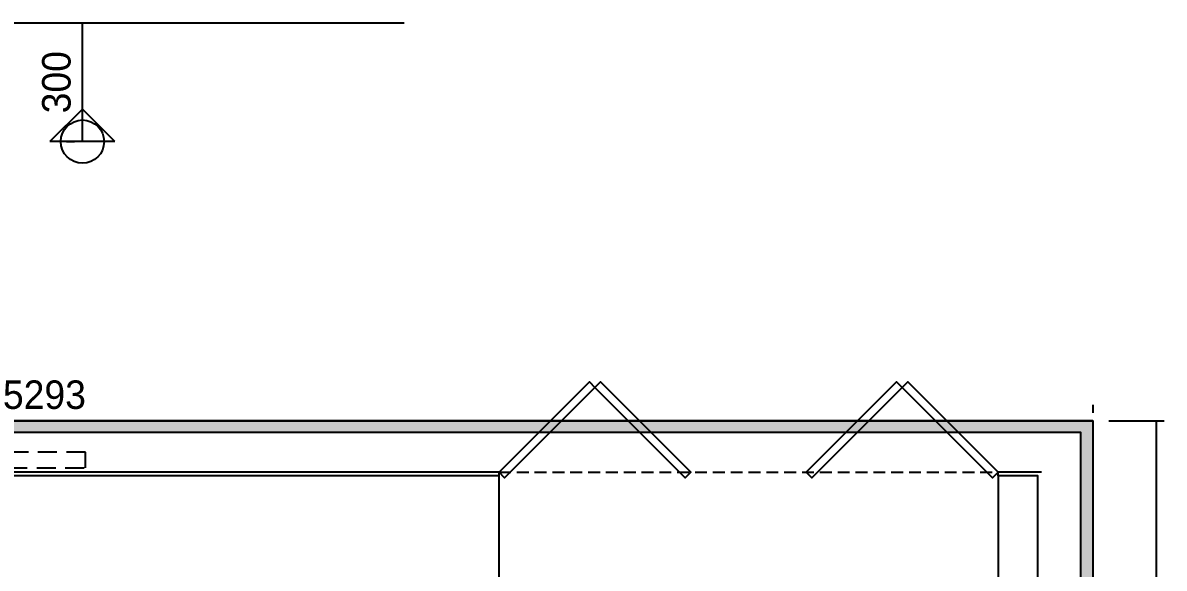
# Model space of a CAD drawing. Header units: millimetres. Extents: x 346859 to 753976, y -86090 to 5333.
# Drawn here: x 431920 to 434801, y -18981 to -17603 of the extents above; entities that cross this region are included whole.
import ezdxf

# ---------------------------------------------------------------- set-up
doc = ezdxf.new("R2010")
doc.units = ezdxf.units.MM
doc.header["$LTSCALE"] = 60
doc.linetypes.add('DASHED', pattern=[0.75, 0.5, -0.25])
doc.linetypes.add('DH-HID2', pattern=[1.2, 0.8, -0.4])
for name, color, linetype in [('03-WAL NEW', 3, 'Continuous'), ('06-FUR', 6, 'Continuous'), ('07-DIM WAL', 5, 'Continuous'), ('2CONTINUOUS', 2, 'Continuous'), ('ac-wall-fin', 3, 'Continuous'), ('CEIL-LIGHT', 7, 'Continuous'), ('CO-DOOR', 8, 'Continuous'), ('FUR', 8, 'DASHED')]:
    doc.layers.add(name, color=color, linetype=linetype)
doc.styles.add('YOURNAME', font='HY울릉도M.TTF')
doc.dimstyles.new('40', dxfattribs={"dimscale": 40, "dimtxt": 1.8, "dimasz": 0.9, "dimexe": 0.5, "dimexo": 1, "dimgap": 0.7, "dimtad": 1, "dimdec": 0, "dimzin": 0, "dimdsep": 46, "dimtxsty": 'YOURNAME', "dimblk": 'NONE', "dimcen": 0, "dimclrd": 1, "dimclre": 1, "dimclrt": 7, "dimadec": 0, "dimazin": 0, "dimtfac": 1, "dimtdec": 0, "dimtix": 1, "dimtmove": 2, "dimatfit": 3, "dimldrblk": 'NONE', "dimfxl": 1, "dimtolj": 1, "dimtzin": 0, "dimarcsym": 0})

# ---------------------------------------------------------------- blocks, each defined once
blk = doc.blocks.new('VUSAUSEH')
at = {"layer": '2CONTINUOUS'}
blk.add_lwpolyline([(406040.2, 32517.2), (406040.2, 35415.2), (407670.2, 35415.2), (407670.2, 35615.2), (406105.2, 35615.2), (406105.2, 37185.2), (408375.2, 37185.2), (408375.2, 35415.2), (408682.2, 35415.2), (408682.2, 38430.2), (408582.2, 38430.2), (408582.2, 37285.2), (407322.2, 37285.2), (407322.2, 38430.2), (405147.2, 38430.2), (405147.2, 38325.2), (405978.2, 38325.2), (405978.2, 36495.2), (404927.2, 36495.2), (404927.2, 36200.2), (405840.2, 36200.2), (405840.2, 31122.2)], dxfattribs=at)
blk = doc.blocks.new('cjswjdeh')
at = {"layer": '03-WAL NEW'}
blk.add_line((434382.2, 38430.2), (434382.2, 38439.2), dxfattribs=at)
at = {"layer": '06-FUR', "color": 8}
for points in [[(433364.4, 38653.1), (433136.4, 38425), (433122.2, 38439.2), (433350.3, 38667.2)], [(433364.4, 38653.1), (433592.4, 38425), (433606.6, 38439.2), (433378.5, 38667.2)], [(434140, 38653.1), (433912, 38425), (433897.8, 38439.2), (434125.9, 38667.2)], [(434140, 38653.1), (434368.1, 38425), (434382.2, 38439.2), (434154.2, 38667.2)]]:
    blk.add_lwpolyline(points, close=True, dxfattribs=at)
at = {"layer": 'ac-wall-fin'}
for p, q in [((430453.4, 39574.2), (432883.1, 39574.2)), ((434491.2, 38439.2), (434382.2, 38439.2))]:
    blk.add_line(p, q, dxfattribs=at)
blk.add_lwpolyline([(433122.2, 38430.2), (433122.2, 38439.2), (430947.2, 38439.2), (430947.2, 38430.2)], dxfattribs=at)
at = {"layer": 'CO-DOOR', "color": 8, "linetype": 'DH-HID2'}
blk.add_lwpolyline([(430947.2, 38450.2), (432078.2, 38450.2), (432078.2, 38490.2), (430947.2, 38490.2)], close=True, dxfattribs=at)
at = {"layer": 'FUR', "color": 8}
blk.add_line((433122.2, 38439.2), (434382.2, 38439.2), dxfattribs=at)
blk.add_blockref('VUSAUSEH', (25800, 0))
blk = doc.blocks.new('*D98')
at = {"layer": '07-DIM WAL', "color": 1, "lineweight": -2, "transparency": 16777216}
for p, q in [((429328.2, -18568.4), (429328.2, -18588.4)), ((434621.2, -18568.4), (434621.2, -18588.4)), ((434621.2, -18608.4), (429328.2, -18608.4))]:
    blk.add_line(p, q, dxfattribs=at)
at = {"layer": 'Defpoints', "color": 0, "transparency": 16777216}
for p in [(429328.2, -18608.4), (429328.2, -18608.4), (434621.2, -18608.4)]:
    blk.add_point(p, dxfattribs=at)
at = {"layer": '07-DIM WAL', "color": 7, "transparency": 16777216, "insert": (431974.7, -18543), "char_height": 72, "attachment_point": 5, "style": 'YOURNAME'}
blk.add_mtext('\\A1;5293', dxfattribs=at)
blk = doc.blocks.new('_None')
blk = doc.blocks.new('*D99')
at = {"layer": '07-DIM WAL', "color": 1, "lineweight": -2, "transparency": 16777216}
for p, q in [((434661.2, -18608.4), (434801.3, -18608.4)), ((434781.3, -18608.4), (434781.3, -22925.4)), ((434661.2, -22925.4), (434801.3, -22925.4))]:
    blk.add_line(p, q, dxfattribs=at)
at = {"layer": 'Defpoints', "color": 0, "transparency": 16777216}
for p in [(434621.2, -18608.4), (434621.2, -22925.4), (434781.3, -22925.4)]:
    blk.add_point(p, dxfattribs=at)
at = {"layer": '07-DIM WAL', "color": 7, "transparency": 16777216, "insert": (434715.8, -20766.9), "char_height": 72, "attachment_point": 5, "rotation": 90, "style": 'YOURNAME'}
blk.add_mtext('\\A1;4317', dxfattribs=at)
blk = doc.blocks.new('*D102')
at = {"layer": '07-DIM WAL', "color": 1, "lineweight": -2, "transparency": 16777216}
for p, q in [((432030.7, -17603.4), (432050.7, -17603.4)), ((432070.7, -17903.4), (432070.7, -17603.4)), ((432030.7, -17903.4), (432050.7, -17903.4))]:
    blk.add_line(p, q, dxfattribs=at)
at = {"layer": 'Defpoints', "color": 0, "transparency": 16777216}
for p in [(432070.7, -17603.4), (432070.7, -17603.4), (432070.7, -17903.4)]:
    blk.add_point(p, dxfattribs=at)
at = {"layer": '07-DIM WAL', "color": 7, "transparency": 16777216, "insert": (432005.3, -17753.4), "char_height": 72, "attachment_point": 5, "rotation": 90, "style": 'YOURNAME'}
blk.add_mtext('\\A1;300', dxfattribs=at)

msp = doc.modelspace()

# ---------------------------------------------------------------- hatches: boundary and pattern name
at = {"layer": 'CEIL-LIGHT'}
h = msp.add_hatch(color=140, dxfattribs=at)
h.dxf.hatch_style = 1
h.paths.add_polyline_path([(434591.2, -22925.4), (434591.2, -18638.4), (429328.2, -18638.4), (429328.2, -18608.4), (434621.2, -18608.4), (434621.2, -22925.4)])

# ---------------------------------------------------------------- linework, layer by layer
at = {"color": 4}
for p, q in [((432070.7, -17821.5), (431988.8, -17903.4)), ((432152.6, -17903.4), (432070.7, -17821.5)), ((432152.6, -17903.4), (431988.8, -17903.4))]:
    msp.add_line(p, q, dxfattribs=at)
msp.add_circle((432070.7, -17903.4), 54.6, dxfattribs=at)
at = {"layer": 'CEIL-LIGHT', "color": 140}
msp.add_lwpolyline([(434591.2, -22925.4), (434591.2, -18638.4), (429328.2, -18638.4), (429328.2, -18608.4), (434621.2, -18608.4), (434621.2, -22925.4)], close=True, dxfattribs=at)

# ---------------------------------------------------------------- block references
msp.add_blockref('cjswjdeh', (0, -57177.6))

# ---------------------------------------------------------------- dimensions: what is measured, and where the dimension line sits
at = {"layer": '07-DIM WAL'}
for base, p1, p2, picture, middle in [((432070.7, -17603.4), (432070.7, -17903.4), (432070.7, -17603.4), '*D102', (432005.3, -17753.4)), ((434781.3, -22925.4), (434621.2, -18608.4), (434621.2, -22925.4), '*D99', (434715.8, -20766.9))]:
    dim = msp.add_linear_dim(base=base, p1=p1, p2=p2, angle=90, dimstyle='40', dxfattribs=at)
    dim.commit()
    dim.dimension.update_dxf_attribs({"geometry": picture, "text_midpoint": middle})
dim = msp.add_linear_dim(base=(429328.2, -18608.4), p1=(434621.2, -18608.4), p2=(429328.2, -18608.4), dimstyle='40', dxfattribs=at)
dim.commit()
dim.dimension.update_dxf_attribs({"geometry": '*D98', "text_midpoint": (431974.7, -18543)})

doc.saveas('drawing.dxf')
